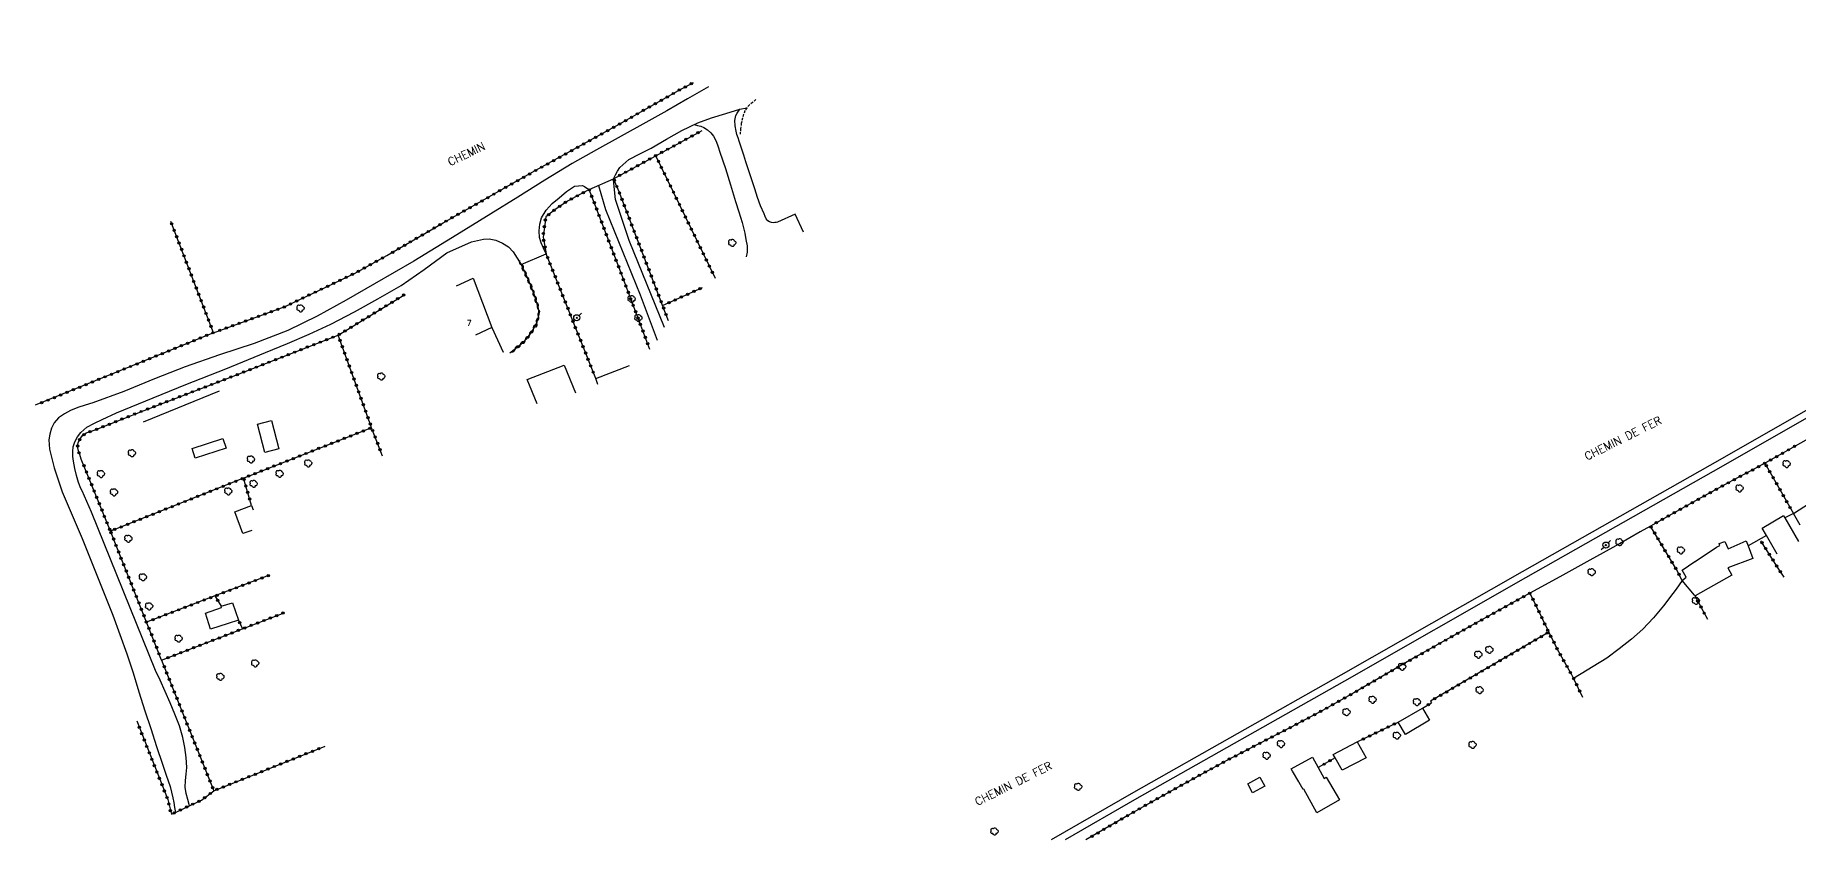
# Model space of a CAD drawing. Header units: millimetres. Extents: x 138000 to 139000, y 124000 to 125000.
# Drawn here: x 138016.9 to 138402.6, y 124000 to 124176 of the extents above; entities that cross this region are included whole.
import ezdxf
from ezdxf.enums import TextEntityAlignment as Align

# ---------------------------------------------------------------- set-up
doc = ezdxf.new("R2010")
doc.units = ezdxf.units.MM
doc.linetypes.add('DASHED', pattern=[0.75, 0.5, -0.25])
doc.layers.get('0').update_dxf_attribs({"linetype": 'CONTINUOUS'})
for name, color, linetype in [('W0017', 7, 'CONTINUOUS'), ('W0071', 7, 'CONTINUOUS'), ('W0104', 1, 'CONTINUOUS'), ('W0112', 1, 'DASHED'), ('W0211', 2, 'CONTINUOUS'), ('W0214', 2, 'CONTINUOUS'), ('W0300', 7, 'CONTINUOUS'), ('W0310', 3, 'CONTINUOUS'), ('W0322', 7, 'CONTINUOUS'), ('W0323', 7, 'CONTINUOUS'), ('W0330', 7, 'CONTINUOUS'), ('W0473', 7, 'CONTINUOUS'), ('W0700', 7, 'CONTINUOUS'), ('W0989', 7, 'CONTINUOUS'), ('W0991', 7, 'CONTINUOUS')]:
    doc.layers.add(name, color=color, linetype=linetype)
doc.styles.get("Standard").update_dxf_attribs({"font": 'romans.shx', "width": 0.85})

# ---------------------------------------------------------------- blocks, each defined once
blk = doc.blocks.new('T300')
for p, q in [((-0.8, 0.51), (-0.86, 0.34)), ((-0.86, 0.34), (-0.86, 0.17)), ((-0.86, 0.17), (-0.74, 0.06)), ((-0.69, 0.63), (-0.8, 0.51)), ((-0.8, -0.06), (-0.74, 0.06)), ((-0.74, 0.06), (-0.69, 0.11)), ((-0.57, 0.69), (-0.69, 0.63)), ((-0.46, 0.69), (-0.57, 0.69)), ((-0.29, 0.63), (-0.46, 0.69)), ((-0.29, 0.63), (-0.17, 0.74)), ((-0.23, 0.57), (-0.29, 0.63)), ((-0.17, 0.74), (-0.06, 0.8)), ((-0.06, 0.8), (0.06, 0.8)), ((0.06, 0.8), (0.23, 0.74)), ((0.23, 0.74), (0.34, 0.63)), ((0.34, 0.63), (0.4, 0.51)), ((0.46, 0.46), (0.34, 0.46)), ((0.4, 0.51), (0.4, 0.46)), ((0.57, 0.4), (0.46, 0.46)), ((0.57, 0.4), (0.69, 0.29)), ((0.69, 0.29), (0.74, 0.17)), ((0.74, 0.06), (0.69, -0.17)), ((0.74, 0.17), (0.74, 0.06)), ((-0.8, -0.17), (-0.8, -0.06)), ((-0.8, -0.23), (-0.8, -0.17)), ((-0.74, -0.34), (-0.8, -0.23)), ((-0.69, -0.4), (-0.74, -0.34)), ((-0.51, -0.46), (-0.69, -0.4)), ((-0.4, -0.46), (-0.51, -0.46)), ((-0.4, -0.46), (-0.34, -0.46)), ((-0.34, -0.46), (-0.34, -0.4)), ((-0.34, -0.51), (-0.34, -0.46)), ((-0.29, -0.63), (-0.34, -0.51)), ((-0.17, -0.74), (-0.29, -0.63)), ((-0.06, -0.8), (-0.17, -0.74)), ((0.06, -0.8), (-0.06, -0.8)), ((0.17, -0.74), (0.06, -0.8)), ((0.23, -0.69), (0.17, -0.74)), ((0.29, -0.46), (0.23, -0.46)), ((0.29, -0.63), (0.23, -0.69)), ((0.46, -0.4), (0.29, -0.46)), ((0.34, -0.51), (0.29, -0.63)), ((0.34, -0.51), (0.34, -0.46)), ((0.57, -0.34), (0.46, -0.4)), ((0.63, -0.29), (0.57, -0.34)), ((0.69, -0.17), (0.63, -0.29))]:
    blk.add_line(p, q)
blk = doc.blocks.new('T473')
for p, q in [((-0.166667, 0.166667), (0.166667, -0.166667)), ((-0.166667, -0.166667), (0.166667, 0.166667)), ((0.500001, 0.500001), (1.000002, 1.000002)), ((-1.000002, -1.000002), (-0.500001, -0.500001))]:
    blk.add_line(p, q)
blk.add_ellipse((0, 0), major_axis=(0.471405, 0.471405), ratio=1, start_param=5.4977871438, end_param=11.780972451)
blk = doc.blocks.new('t310o')
at = {"color": 0, "linetype": 'Continuous'}
for centre, start, end in [((-0.5, 0.38), 216.8699, 323.1304), ((0.5, -0.37), 36.8699, 143.1303)]:
    blk.add_arc(centre, 0.625, start, end, dxfattribs=at)
blk = doc.blocks.new('t323o')
at = {"color": 0, "linetype": 'Continuous'}
for radius in [0.25, 0.15]:
    blk.add_circle((0, 0), radius, dxfattribs=at)
blk = doc.blocks.new('t322o')
at = {"color": 0, "linetype": 'Continuous'}
for radius in [0.25, 0.15]:
    blk.add_circle((0, 0), radius, dxfattribs=at)

msp = doc.modelspace()

# ---------------------------------------------------------------- linework, layer by layer
at = {"layer": 'W0017'}
for points in [[(138161.05, 124156.48), (138161.77, 124156.28), (138162.49, 124156.08), (138163.16, 124155.81), (138163.96, 124155.28), (138164.68, 124154.62), (138165.3, 124153.89), (138165.88, 124152.81), (138166.28, 124151.6), (138166.67, 124150.39), (138167.88, 124146.84), (138168.98, 124143.25), (138170.05, 124139.65), (138170.79, 124137.35), (138171.52, 124135.05), (138172.09, 124132.72), (138172.37, 124131.34), (138172.6, 124129.95), (138172.61, 124128.57), (138172.44, 124127.51)], [(138184.93, 124132.91), (138183.12, 124136.89), (138179.26, 124135.08), (138178.97, 124135.04), (138178.68, 124135.01), (138178.39, 124135), (138177.95, 124135.06), (138177.51, 124135.2), (138177.14, 124135.4), (138176.79, 124135.81), (138176.55, 124136.35), (138176.32, 124136.9), (138175.54, 124138.68), (138174.91, 124140.52), (138174.3, 124142.38), (138173.63, 124144.34), (138172.99, 124146.32), (138172.36, 124148.29), (138171.87, 124149.8), (138171.39, 124151.31), (138170.9, 124152.83), (138170.65, 124153.56), (138170.39, 124154.3), (138170.2, 124155.05), (138170.02, 124156.2), (138169.97, 124157.37), (138170.19, 124158.47), (138170.43, 124158.94), (138170.72, 124159.4), (138171.02, 124159.85)], [(138140.15, 124143.16), (138141.65, 124137.9), (138149.24, 124119.18), (138152.94, 124109.33)], [(138154.57, 124112.07), (138146.83, 124131.07), (138143.86, 124140.06), (138143.37, 124144.4), (138143.42, 124144.62)]]:
    msp.add_lwpolyline(points, dxfattribs=at)
at = {"layer": 'W0071'}
for points in [[(138164.18, 124164.73), (138159.61, 124162.11), (138155.04, 124159.49), (138150.46, 124156.89), (138145.08, 124153.9), (138139.68, 124150.94), (138134.33, 124147.91), (138128.38, 124144.31), (138122.49, 124140.61), (138116.59, 124136.93), (138108.16, 124131.74), (138099.71, 124126.59), (138091.16, 124121.61), (138084.9, 124118.05), (138078.59, 124114.57), (138072.14, 124111.41), (138064.77, 124108.54), (138057.23, 124106.05), (138049.73, 124103.48), (138042.99, 124100.83), (138036.29, 124098.1), (138029.51, 124095.56), (138027.86, 124095.06), (138026.21, 124094.57), (138024.64, 124093.91), (138023.31, 124093.16), (138022.04, 124092.28), (138021.05, 124091.21), (138020.48, 124090.06), (138020.12, 124088.76), (138019.92, 124087.46), (138020.01, 124085.44), (138020.52, 124083.4), (138021.09, 124081.37), (138022.81, 124076.13), (138025.02, 124071.04), (138027.21, 124065.94), (138030.57, 124057.54), (138033.89, 124049.14), (138036.98, 124040.64), (138038.31, 124036.51), (138039.58, 124032.36), (138040.88, 124028.21), (138042.17, 124024.31), (138043.48, 124020.43), (138044.76, 124016.53), (138045.58, 124014.1), (138046.4, 124011.66), (138047.05, 124009.19), (138047.25, 124008.12), (138047.41, 124007.05), (138047.58, 124005.98)], [(138143.42, 124144.62), (138143.86, 124145.46), (138144.3, 124146.3), (138144.81, 124147.09), (138146.76, 124148.81), (138149.19, 124150.08), (138151.64, 124151.32), (138154.98, 124153.29), (138158.36, 124155.19), (138161.85, 124156.86), (138164.86, 124157.96), (138167.94, 124158.91), (138171.02, 124159.85)], [(138171.02, 124159.85), (138172.54, 124160.15)], [(138128.67, 124128.2), (138128.12, 124129.39), (138127.57, 124130.57), (138127.22, 124131.78), (138127.14, 124133.21), (138127.3, 124134.68), (138127.68, 124136.05), (138128.64, 124137.7), (138130.01, 124139.17), (138131.53, 124140.46), (138133.13, 124141.8), (138134.87, 124142.96), (138136.59, 124143.16), (138137.09, 124142.91), (138137.59, 124142.58), (138138.09, 124142.25)], [(138026.89, 124076.84), (138026.42, 124078.14), (138025.96, 124079.68), (138025.55, 124081.24), (138025.27, 124082.81), (138025.16, 124083.87), (138025.11, 124084.93), (138025.22, 124085.95), (138025.59, 124087.07), (138026.17, 124088.14), (138026.86, 124089.09), (138028.22, 124090.23), (138029.87, 124091.1), (138031.55, 124091.91), (138034.67, 124093.41), (138037.88, 124094.73), (138041.1, 124096.04), (138049.83, 124099.58), (138058.6, 124103.01), (138067.32, 124106.56), (138072.11, 124108.56), (138076.87, 124110.6), (138081.57, 124112.77), (138086.77, 124115.46), (138091.87, 124118.33), (138096.93, 124121.28), (138101.96, 124124.79), (138106.94, 124128.39), (138112.37, 124130.8), (138113.64, 124131.12), (138114.93, 124131.4), (138116.2, 124131.45), (138117.69, 124131.14), (138119.14, 124130.54), (138120.43, 124129.72), (138121.48, 124128.59), (138122.34, 124127.24), (138123.2, 124125.88)], [(138043.26, 124037.03), (138029.24, 124071.65), (138027.19, 124076.35), (138026.89, 124076.84)], [(138050.66, 124007.44), (138050.3, 124008.79), (138049.94, 124010.15), (138049.72, 124011.51), (138049.76, 124012.93), (138049.94, 124014.36), (138050.05, 124015.79), (138049.95, 124018), (138049.66, 124020.2), (138049.22, 124022.37), (138048.44, 124024.94), (138047.44, 124027.45), (138046.41, 124029.95), (138044.26, 124034.91), (138043.26, 124037.03)]]:
    msp.add_lwpolyline(points, dxfattribs=at)
at = {"layer": 'W0104'}
for points in [[(138109.04, 124121.19), (138112.7, 124122.85), (138116.82, 124112.03), (138113.2, 124110.39)], [(138116.82, 124112.04), (138119.3, 124106.65), (138119.22, 124106.65)], [(138126.69, 124095.38), (138124.53, 124100.69), (138132.6, 124103.83), (138135.06, 124097.8)], [(138139.51, 124100.89), (138146.9, 124103.72)], [(138139.97, 124099.63), (138139.51, 124100.89)], [(138402.96, 124068.85), (138401.48, 124071.38), (138421.49, 124084.28), (138423.65, 124080.93), (138423.75, 124080.78), (138423.69, 124080.74), (138422.25, 124079.86), (138426.27, 124073.31), (138426.27, 124073.31), (138427.67, 124074.62), (138431.66, 124068.34)], [(138060.58, 124071.77), (138064.25, 124073.1), (138064.6, 124072.14)], [(138064.26, 124067.67), (138062.33, 124066.97), (138060.58, 124071.77)], [(138397.94, 124062.47), (138395.58, 124066.57), (138394.64, 124068.17), (138399.32, 124070.94), (138399.61, 124070.44), (138402.59, 124065.24)]]:
    msp.add_lwpolyline(points, dxfattribs=at)
for points in [[(138065.56, 124090.95), (138068.63, 124091.73), (138070.19, 124085.53), (138067.11, 124084.75)], [(138058.66, 124085.66), (138051.9, 124083.5), (138051.22, 124085.61), (138057.98, 124087.78)], [(138391.13, 124065.41), (138391.54, 124064.3), (138392.56, 124061.53), (138387.09, 124059.51), (138388.01, 124057.88), (138379.95, 124053.38), (138379.86, 124053.49), (138377.1, 124056.74), (138377.98, 124057.48), (138377.13, 124059.01), (138379.94, 124060.9), (138379.95, 124060.89), (138384.64, 124064.04), (138385.4, 124064.39), (138385.24, 124064.82), (138386.46, 124065.26), (138387.21, 124063.62)], [(138054.16, 124049.57), (138057.65, 124050.82), (138057.57, 124051.08), (138060.04, 124051.85), (138061.41, 124048.01), (138059.13, 124047.29), (138055.26, 124046.08)], [(138321.89, 124026.14), (138316.61, 124023.05), (138315.04, 124025.73), (138320.32, 124028.81)], [(138306.07, 124021.42), (138308, 124017.94), (138302.74, 124015.19), (138301.22, 124017.91), (138300.8, 124018.66)], [(138296.27, 124018.09), (138297.54, 124015.78), (138298.83, 124013.41), (138299.3, 124013.67), (138302.18, 124008.74), (138297.25, 124005.86), (138294.4, 124011.08), (138294.23, 124010.99), (138293.34, 124012.54), (138293.29, 124012.64), (138291.91, 124015.02), (138291.6, 124015.54)], [(138284.76, 124013.69), (138285.83, 124011.73), (138283.18, 124010.29), (138282.11, 124012.25)]]:
    msp.add_lwpolyline(points, close=True, dxfattribs=at)
at = {"layer": 'W0112'}
msp.add_lwpolyline([(138174.53, 124161.91), (138173.79, 124161.31), (138173.11, 124160.76), (138172.54, 124160.15), (138172.14, 124159.44), (138171.85, 124158.66), (138171.6, 124157.87), (138171.35, 124156.72), (138171.21, 124155.54), (138171.07, 124154.37)], dxfattribs=at)
at = {"layer": 'W0211'}
msp.add_lwpolyline([(138370.19, 124068.63), (138367.95, 124067.34), (138365.7, 124066.05), (138363.46, 124064.77), (138356.94, 124061.13), (138350.39, 124057.55), (138343.85, 124053.97)], dxfattribs=at)
at = {"layer": 'W0214'}
for points in [[(138401.48, 124071.38), (138399.61, 124070.44)], [(138395.58, 124066.57), (138391.54, 124064.3)], [(138377.1, 124056.74), (138376.45, 124055.79), (138375.79, 124054.84), (138375.12, 124053.9), (138373.06, 124051.18), (138370.89, 124048.54), (138368.56, 124046.07), (138366.02, 124043.85), (138363.33, 124041.78), (138360.64, 124039.72)], [(138360.64, 124039.72), (138353.37, 124035.3)]]:
    msp.add_lwpolyline(points, dxfattribs=at)
at = {"layer": 'W0300'}
msp.add_lwpolyline([(138057.15, 124098.13), (138040.55, 124091.38)], dxfattribs=at)
at = {"layer": 'W0310'}
msp.add_lwpolyline([(138123.2, 124125.88), (138124.2, 124123.67), (138125.2, 124121.46), (138126.04, 124119.2), (138126.51, 124117.76), (138126.93, 124116.31), (138127.06, 124114.89), (138126.57, 124113.01), (138125.54, 124111.18), (138124.29, 124109.54), (138123.18, 124108.42), (138121.94, 124107.42), (138120.7, 124106.42)], dxfattribs=at)
at = {"layer": 'W0322'}
for points in [[(138461.88, 124121.78), (138460.16, 124120.74), (138452.11, 124115.88), (138451.41, 124115.46), (138440.93, 124109.13), (138434.06, 124105.02), (138430.43, 124102.85), (138418.81, 124095.96), (138407.15, 124089.12), (138395.39, 124082.48), (138395.24, 124082.4), (138392.17, 124080.73), (138388.95, 124079), (138385.74, 124077.26), (138380.54, 124074.4), (138375.36, 124071.52), (138370.19, 124068.63)], [(138343.85, 124053.97), (138335.53, 124049.32), (138327.21, 124044.66), (138318.9, 124039.99), (138312.1, 124036.07), (138305.31, 124032.13), (138298.47, 124028.28), (138291.47, 124024.57), (138284.42, 124020.94), (138277.4, 124017.26), (138272.06, 124014.37), (138266.73, 124011.43), (138261.42, 124008.47), (138255.86, 124005.29), (138250.33, 124002.08), (138246.74, 124000)]]:
    msp.add_lwpolyline(points, dxfattribs=at)
at = {"layer": 'W0323'}
for points in [[(138093.81, 124127.79), (138106.12, 124134.96), (138126.3, 124146.38), (138144.67, 124156.56), (138158.12, 124164.19), (138160.86, 124165.64)], [(138143.42, 124144.62), (138152.64, 124149.64), (138162.8, 124155.18)], [(138165.69, 124122.78), (138152.64, 124149.64)], [(138151.36, 124107.27), (138144.97, 124124.14), (138138.09, 124142.25), (138133.31, 124139.71), (138130.54, 124137.83), (138128.57, 124136.24), (138127.98, 124131.86), (138128.67, 124128.2)], [(138155.42, 124113.5), (138154.15, 124116.85), (138153.82, 124117.69), (138144.63, 124141.72), (138143.42, 124144.62)], [(138055.89, 124110.92), (138046.57, 124135.28)], [(138055.89, 124110.92), (138071.58, 124116.65), (138086.77, 124123.91), (138093.81, 124127.79)], [(138139.51, 124100.89), (138128.67, 124128.2)], [(138027, 124083.24), (138026.64, 124084.27), (138026.28, 124085.3), (138026.2, 124086.31), (138026.39, 124087.03), (138026.73, 124087.74), (138027.15, 124088.34), (138028.08, 124088.99), (138029.24, 124089.4), (138030.4, 124089.8), (138040.72, 124093.94), (138059.85, 124101.26), (138083.15, 124110.38), (138097.77, 124119.32)], [(138154.15, 124116.85), (138162.9, 124120.83)], [(138055.89, 124110.92), (138016.93, 124095.04)], [(138092.85, 124083.92), (138090.5, 124090.15), (138090.42, 124090.38), (138083.15, 124110.38)], [(138090.5, 124090.15), (138063.1, 124079.35), (138062.48, 124079.11), (138033.36, 124067.51), (138027, 124083.24)], [(138395.24, 124082.4), (138401.48, 124071.38)], [(138064.25, 124073.1), (138062.48, 124079.11)], [(138377.1, 124056.74), (138375.9, 124059.09), (138370.19, 124068.63)], [(138044.57, 124039.28), (138041.26, 124047.62), (138033.36, 124067.51)], [(138399.47, 124057.43), (138397.95, 124059.66), (138394.32, 124065.41)], [(138068.15, 124057.88), (138056.22, 124053.33), (138041.26, 124047.62)], [(138056.22, 124053.33), (138057.57, 124051.08)], [(138343.85, 124053.97), (138347.95, 124045.39), (138348.06, 124045.16), (138350.06, 124041.2), (138351.4, 124038.84), (138352.91, 124036.18), (138353.37, 124035.3), (138355.35, 124031.22)], [(138379.86, 124053.49), (138382.66, 124048.24)], [(138044.57, 124039.28), (138062.22, 124046.12), (138071.34, 124049.66), (138071.41, 124049.69)], [(138061.41, 124048.01), (138062.22, 124046.12)], [(138347.95, 124045.39), (138322.1, 124030.31), (138322.34, 124029.93), (138322.34, 124029.93)], [(138044.57, 124039.28), (138055.98, 124010.72), (138080.34, 124020.48)], [(138320.32, 124028.81), (138322.34, 124029.93)], [(138039.11, 124025.98), (138045.9, 124008.78), (138046.69, 124005.56), (138047.58, 124005.98), (138050.66, 124007.44), (138053.29, 124008.68), (138055.98, 124010.72)], [(138306.07, 124021.42), (138315.04, 124025.73)], [(138301.22, 124017.91), (138297.54, 124015.78)]]:
    msp.add_lwpolyline(points, dxfattribs=at)
at = {"layer": 'W0330'}
for points in [[(138138.09, 124142.25), (138143.42, 124144.62)], [(138123.2, 124125.88), (138128.67, 124128.2)]]:
    msp.add_lwpolyline(points, dxfattribs=at)
at = {"layer": 'W0700'}
for points in [[(138548.82, 124176), (138509.93, 124153.92), (138472.93, 124132.95), (138429.76, 124108.52), (138383.15, 124081.91), (138342.11, 124058.63), (138302.5, 124036.04), (138257.12, 124010.34), (138239.11, 124000)], [(138551.92, 124176), (138550.24, 124175.05), (138510.68, 124152.59), (138473.69, 124131.62), (138430.51, 124107.19), (138383.91, 124080.58), (138342.86, 124057.3), (138303.26, 124034.71), (138257.88, 124009.01), (138242.19, 124000)]]:
    msp.add_lwpolyline(points, dxfattribs=at)

# ---------------------------------------------------------------- block references
at = {"layer": 'W0300'}
for p in [(138169.4, 124130.56), (138147.41, 124118.27), (138074.98, 124116.24), (138148.89, 124114.12), (138092.64, 124101.32), (138038.11, 124084.54), (138064.14, 124083.18), (138076.67, 124082.33), (138031.33, 124080.01), (138070.41, 124080.05), (138400.02, 124082.19), (138034.19, 124076), (138059.19, 124076.2), (138064.73, 124077.85), (138389.73, 124076.86), (138037.33, 124065.84), (138363.47, 124065.08), (138376.9, 124063.3), (138040.52, 124057.41), (138357.39, 124058.52), (138380.19, 124052.25), (138041.87, 124051.06), (138048.32, 124043.99), (138332.6, 124040.48), (138335.01, 124041.53), (138065.07, 124038.58), (138315.92, 124037.82), (138057.46, 124035.62), (138332.88, 124032.71), (138309.46, 124030.61), (138319.17, 124030.1), (138303.75, 124027.89), (138289.43, 124020.93), (138314.77, 124022.77), (138331.32, 124020.73), (138286.29, 124018.37), (138245.06, 124011.56), (138226.76, 124001.79)]:
    msp.add_blockref('T300', p, dxfattribs=at)
at = {"layer": 'W0310'}
for p, rotation in [((138123.24, 124125.8), 294.2837255437645), ((138123.85, 124124.44), 294.2837255437645), ((138124.47, 124123.07), 294.3052432725613), ((138125.09, 124121.7), 294.3052432725613), ((138125.63, 124120.3), 290.3256084286267), ((138126.14, 124118.89), 288.4229446784853), ((138126.6, 124117.47), 286.0599873072973), ((138126.59, 124113.08), 255.3371311816621), ((138126.97, 124114.53), 255.3371311816621), ((138126.96, 124116.01), 275.2418199471616), ((138124.1, 124109.35), 225.155132597772), ((138125.04, 124110.52), 232.7977960978368), ((138125.87, 124111.77), 240.5334326042438), ((138121.86, 124107.36), 218.8727819009991), ((138123.03, 124108.3), 218.8727819012481)]:
    msp.add_blockref('t310o', p, dxfattribs=dict(at, rotation=rotation))
at = {"layer": 'W0322'}
for p, rotation in [((138396.47, 124083.09), 209.4429868709715), ((138397.78, 124083.83), 209.4429868709715), ((138399.08, 124084.56), 209.4429868709715), ((138400.39, 124085.3), 209.4429868709715), ((138401.7, 124086.04), 209.4429868709715), ((138389.88, 124079.5), 208.2264504760416), ((138391.21, 124080.21), 208.2264504760416), ((138392.53, 124080.92), 208.4989409211107), ((138393.84, 124081.64), 208.4989409211107), ((138395.16, 124082.36), 208.4989409211107), ((138381.98, 124075.2), 208.8649893473606), ((138383.3, 124075.92), 208.8649893473606), ((138384.61, 124076.64), 208.8649893473606), ((138385.92, 124077.37), 208.401589271149), ((138387.24, 124078.08), 208.401589271149), ((138388.56, 124078.79), 208.401589271149), ((138375.43, 124071.55), 209.1287569480237), ((138376.74, 124072.28), 209.1287569480237), ((138378.05, 124073.01), 209.1287569480237), ((138379.36, 124073.74), 209.1287569480237), ((138380.67, 124074.47), 208.8649893473606), ((138371.5, 124069.36), 209.1371979644386), ((138372.81, 124070.09), 209.1371979644386), ((138374.12, 124070.82), 209.1371979644386), ((138341.13, 124052.45), 209.2081334671626), ((138342.44, 124053.18), 209.2081334671626), ((138343.75, 124053.92), 209.2081334671626), ((138334.59, 124048.79), 209.2110666091584), ((138335.9, 124049.52), 209.2081334671626), ((138337.21, 124050.26), 209.2081334671626), ((138338.51, 124050.99), 209.2081334671626), ((138339.82, 124051.72), 209.2081334671626), ((138326.73, 124044.4), 209.4019531353462), ((138328.04, 124045.13), 209.2110666091584), ((138329.35, 124045.86), 209.2110666091584), ((138330.66, 124046.6), 209.2110666091584), ((138331.97, 124047.33), 209.2110666091584), ((138333.28, 124048.06), 209.2110666091584), ((138320.2, 124040.72), 209.4019531353462), ((138321.51, 124041.45), 209.4019531353462), ((138322.81, 124042.19), 209.4019531353462), ((138324.12, 124042.93), 209.4019531353462), ((138325.43, 124043.66), 209.4019531353462), ((138313.69, 124036.99), 209.9322785391942), ((138314.99, 124037.73), 209.9322785391942), ((138316.29, 124038.48), 209.9322785391942), ((138317.59, 124039.23), 209.9322785391942), ((138318.89, 124039.98), 209.9322785391942), ((138307.2, 124033.23), 210.0961792201512), ((138308.5, 124033.98), 210.0961792201512), ((138309.8, 124034.73), 210.0961792201512), ((138311.09, 124035.49), 210.0961792201512), ((138312.39, 124036.24), 209.9322785391942), ((138299.37, 124028.79), 209.367297470854), ((138300.68, 124029.53), 209.367297470854), ((138301.99, 124030.26), 209.367297470854), ((138303.29, 124031), 209.367297470854), ((138304.6, 124031.73), 209.367297470854), ((138305.9, 124032.48), 210.0961792201512), ((138292.76, 124025.25), 207.9559233124239), ((138294.08, 124025.96), 207.9559233124239), ((138295.41, 124026.66), 207.9559233124239), ((138296.73, 124027.36), 207.9559233124239), ((138298.06, 124028.07), 207.9559233124239), ((138284.76, 124021.12), 207.2181320540994), ((138286.1, 124021.81), 207.2181320540994), ((138287.43, 124022.49), 207.2181320540994), ((138288.77, 124023.18), 207.2181320540994), ((138290.1, 124023.86), 207.2181320540994), ((138291.43, 124024.55), 207.2181320540994), ((138278.12, 124017.64), 207.6743430818832), ((138279.45, 124018.34), 207.6743430818832), ((138280.78, 124019.03), 207.6743430818832), ((138282.11, 124019.73), 207.6743430818832), ((138283.43, 124020.43), 207.6743430818832), ((138271.52, 124014.07), 208.8066670238626), ((138272.84, 124014.79), 208.4525914591843), ((138274.16, 124015.51), 208.4525914591843), ((138275.48, 124016.22), 208.4525914591843), ((138276.8, 124016.93), 208.4525914591843), ((138263.65, 124009.72), 209.1863603703561), ((138264.96, 124010.45), 209.1863603703561), ((138266.27, 124011.18), 209.1863603703561), ((138267.58, 124011.9), 208.8066670238626), ((138268.89, 124012.63), 208.8066670238626), ((138270.21, 124013.35), 208.8066670238626), ((138257.12, 124006.01), 209.7670997270548), ((138258.43, 124006.76), 209.7670997270548), ((138259.73, 124007.5), 209.7670997270548), ((138261.03, 124008.25), 209.7670997270548), ((138262.34, 124008.98), 209.1863603703561), ((138250.64, 124002.25), 210.163618197996), ((138251.93, 124003.01), 210.163618197996), ((138253.23, 124003.76), 210.163618197996), ((138254.53, 124004.52), 210.163618197996), ((138255.82, 124005.27), 210.163618197996), ((138248.04, 124000.75), 210.0636877686873), ((138249.34, 124001.5), 210.0636877686873)]:
    msp.add_blockref('t322o', p, dxfattribs=dict(at, rotation=rotation))
at = {"layer": 'W0323'}
for p, rotation in [((138157.77, 124164), 29.57243575384725), ((138159.09, 124164.71), 27.85176787645184), ((138160.42, 124165.41), 27.85176787645184), ((138151.25, 124160.29), 29.57243575384725), ((138152.55, 124161.03), 29.57243575384725), ((138153.86, 124161.77), 29.57243575384725), ((138155.16, 124162.51), 29.57243575384725), ((138156.47, 124163.26), 29.57243575384725), ((138144.73, 124156.59), 29.57243575384725), ((138146.03, 124157.33), 29.57243575384725), ((138147.33, 124158.07), 29.57243575384725), ((138148.64, 124158.81), 29.57243575384725), ((138149.94, 124159.55), 29.57243575384725), ((138136.85, 124152.23), 29.00665208715962), ((138138.17, 124152.96), 29.00665208715962), ((138139.48, 124153.68), 29.00665208715962), ((138140.79, 124154.41), 29.00665208715962), ((138142.1, 124155.14), 29.00665208715962), ((138143.41, 124155.86), 29.00665208715962), ((138157.91, 124152.51), 28.58435770780055), ((138159.22, 124153.23), 28.58435770780055), ((138160.54, 124153.95), 28.58435770780055), ((138161.86, 124154.67), 28.58435770780055), ((138130.3, 124148.59), 29.00665208715962), ((138131.61, 124149.32), 29.00665208715962), ((138132.92, 124150.05), 29.00665208715962), ((138134.23, 124150.77), 29.00665208715962), ((138135.54, 124151.5), 29.00665208715962), ((138151.32, 124148.92), 28.58042176404325), ((138152.64, 124149.64), 28.58042176404325), ((138153.24, 124148.42), 115.9163110733202), ((138153.96, 124150.36), 28.58435770780055), ((138155.27, 124151.08), 28.58435770780055), ((138156.59, 124151.8), 28.58435770780055), ((138123.75, 124144.93), 29.49328321268998), ((138125.05, 124145.67), 29.49328321268998), ((138126.36, 124146.41), 29.00665208715962), ((138127.67, 124147.14), 29.00665208715962), ((138128.98, 124147.86), 29.00665208715962), ((138144.74, 124145.34), 28.58042176404325), ((138146.05, 124146.05), 28.58042176404325), ((138147.37, 124146.77), 28.58042176404325), ((138148.69, 124147.49), 28.58042176404325), ((138150, 124148.21), 28.58042176404325), ((138153.89, 124147.07), 115.9163110733202), ((138154.55, 124145.72), 115.9163110733202), ((138117.22, 124141.24), 29.49328321268998), ((138118.53, 124141.98), 29.49328321268998), ((138119.83, 124142.72), 29.49328321268998), ((138121.14, 124143.46), 29.49328321268998), ((138122.44, 124144.19), 29.49328321268998), ((138135.5, 124140.87), 207.9347314894471), ((138136.82, 124141.58), 207.9347314894471), ((138138.11, 124142.18), 110.8064038233385), ((138138.64, 124140.78), 110.8064038233385), ((138143.55, 124144.29), 112.732003333446), ((138144.13, 124142.91), 112.732003333446), ((138144.71, 124141.52), 110.934047298648), ((138155.21, 124144.37), 115.9163110733202), ((138155.86, 124143.02), 115.9163110733202), ((138156.52, 124141.67), 115.9163110733202), ((138109.39, 124136.81), 29.49328321268998), ((138110.69, 124137.55), 29.49328321268998), ((138112, 124138.29), 29.49328321268998), ((138113.3, 124139.02), 29.49328321268998), ((138114.61, 124139.76), 29.49328321268998), ((138115.91, 124140.5), 29.49328321268998), ((138129.24, 124136.78), 218.9282202239783), ((138130.41, 124137.72), 218.9282202239783), ((138131.64, 124138.58), 214.2258810114939), ((138132.88, 124139.42), 214.2258810114939), ((138134.17, 124140.17), 207.9347314894471), ((138139.18, 124139.38), 110.8064038233385), ((138139.71, 124137.97), 110.8064038233385), ((138145.24, 124140.12), 110.934047298648), ((138145.78, 124138.72), 110.934047298648), ((138146.32, 124137.32), 110.934047298648), ((138157.17, 124140.32), 115.9163110733202), ((138157.83, 124138.97), 115.9163110733202), ((138158.48, 124137.62), 115.9163110733202), ((138046.78, 124134.74), 110.9311209613347), ((138047.31, 124133.34), 110.9311209613347), ((138102.88, 124133.07), 30.23675127540679), ((138104.18, 124133.83), 30.23675127540679), ((138105.47, 124134.59), 30.23675127540679), ((138106.78, 124135.33), 29.49328321268998), ((138108.08, 124136.07), 29.49328321268998), ((138128.28, 124134.12), 262.3272549400432), ((138128.48, 124135.6), 262.3272549400432), ((138140.24, 124136.57), 110.8064038233385), ((138140.78, 124135.17), 110.8064038233385), ((138141.31, 124133.77), 110.8064038233385), ((138146.85, 124135.92), 110.934047298648), ((138147.39, 124134.52), 110.934047298648), ((138147.92, 124133.12), 110.934047298648), ((138159.14, 124136.27), 115.9163110733202), ((138159.79, 124134.92), 115.9163110733202), ((138160.45, 124133.58), 115.9163110733202), ((138047.85, 124131.94), 110.9311209613347), ((138048.38, 124130.54), 110.9311209613347), ((138048.92, 124129.14), 110.9311209613347), ((138096.4, 124129.3), 30.23675127540679), ((138097.7, 124130.05), 30.23675127540679), ((138098.99, 124130.81), 30.23675127540679), ((138100.29, 124131.56), 30.23675127540679), ((138101.59, 124132.32), 30.23675127540679), ((138128.08, 124132.63), 262.3272549400432), ((138128.11, 124131.15), 280.6253231686163), ((138128.39, 124129.68), 280.6253231686163), ((138141.84, 124132.36), 110.8064038233385), ((138142.37, 124130.96), 110.8064038233385), ((138142.91, 124129.56), 110.8064038233385), ((138148.46, 124131.72), 110.934047298648), ((138148.99, 124130.32), 110.934047298648), ((138161.11, 124132.23), 115.9163110733202), ((138161.76, 124130.88), 115.9163110733202), ((138162.42, 124129.53), 115.9163110733202), ((138049.46, 124127.74), 110.9311209613347), ((138049.99, 124126.33), 110.9311209613347), ((138090.24, 124125.82), 28.79361987291273), ((138091.55, 124126.54), 28.79361987291273), ((138092.87, 124127.27), 28.79361987291273), ((138095.11, 124128.54), 30.23675127540679), ((138128.99, 124127.38), 111.6507648816518), ((138129.54, 124125.99), 111.6507648816518), ((138143.44, 124128.16), 110.8064038233385), ((138143.97, 124126.76), 110.8064038233385), ((138144.51, 124125.35), 110.8064038233385), ((138149.53, 124128.92), 110.934047298648), ((138150.07, 124127.51), 110.934047298648), ((138150.6, 124126.11), 110.934047298648), ((138163.07, 124128.18), 115.9163110733202), ((138163.73, 124126.83), 115.9163110733202), ((138164.38, 124125.48), 115.9163110733202), ((138050.53, 124124.93), 110.9311209613347), ((138051.06, 124123.53), 110.9311209613347), ((138051.6, 124122.13), 110.9311209613347), ((138082.22, 124121.74), 25.5679753932957), ((138083.57, 124122.39), 25.5679753932957), ((138084.93, 124123.03), 25.5679753932957), ((138086.28, 124123.68), 25.5679753932957), ((138087.61, 124124.38), 28.79361987291273), ((138088.92, 124125.1), 28.79361987291273), ((138130.1, 124124.59), 111.6507648816518), ((138130.65, 124123.2), 111.6507648816518), ((138131.2, 124121.81), 111.6507648816518), ((138145.04, 124123.95), 110.7639399923796), ((138145.57, 124122.55), 110.7639399923796), ((138151.14, 124124.71), 110.934047298648), ((138151.67, 124123.31), 110.934047298648), ((138152.21, 124121.91), 110.934047298648), ((138165.04, 124124.13), 115.9163110733202), ((138052.14, 124120.73), 110.9311209613347), ((138052.67, 124119.33), 110.9311209613347), ((138053.21, 124117.93), 110.9311209613347), ((138074.1, 124117.86), 25.5679753932957), ((138075.45, 124118.5), 25.5679753932957), ((138076.81, 124119.15), 25.5679753932957), ((138078.16, 124119.8), 25.5679753932957), ((138079.51, 124120.45), 25.5679753932957), ((138080.87, 124121.09), 25.5679753932957), ((138094.94, 124117.59), 31.4501773175919), ((138096.22, 124118.38), 31.4501773175919), ((138097.5, 124119.16), 31.4501773175919), ((138131.76, 124120.41), 111.6507648816518), ((138132.31, 124119.02), 111.6507648816518), ((138132.86, 124117.62), 111.6507648816518), ((138146.1, 124121.15), 110.7639399923796), ((138146.63, 124119.74), 110.7639399923796), ((138147.17, 124118.34), 110.7639399923796), ((138152.75, 124120.51), 110.934047298648), ((138153.28, 124119.11), 110.934047298648), ((138153.82, 124117.71), 110.934047298648), ((138156.88, 124118.09), 24.41948704121807), ((138158.24, 124118.71), 24.41948704121807), ((138159.61, 124119.33), 24.41948704121807), ((138160.98, 124119.95), 24.41948704121807), ((138162.34, 124120.57), 24.41948704121807), ((138053.74, 124116.53), 110.9311209613347), ((138054.28, 124115.13), 110.9311209613347), ((138054.82, 124113.73), 110.9311209613347), ((138064.34, 124114.01), 20.04786172475314), ((138065.75, 124114.52), 20.04786172475314), ((138067.16, 124115.04), 20.04786172475314), ((138068.57, 124115.55), 20.04786172475314), ((138069.98, 124116.07), 20.04786172475314), ((138071.39, 124116.58), 20.04786172475314), ((138072.75, 124117.21), 25.5679753932957), ((138088.54, 124113.68), 31.4501773175919), ((138089.82, 124114.46), 31.4501773175919), ((138091.1, 124115.24), 31.4501773175919), ((138092.38, 124116.03), 31.4501773175919), ((138093.66, 124116.81), 31.4501773175919), ((138133.42, 124116.23), 111.6507648816518), ((138133.97, 124114.84), 111.6507648816518), ((138147.7, 124116.94), 110.7639399923796), ((138148.23, 124115.54), 110.7639399923796), ((138148.76, 124114.13), 110.7639399923796), ((138154.35, 124116.31), 110.8793609533251), ((138154.89, 124114.91), 110.8793609533251), ((138155.51, 124117.47), 24.41948704121807), ((138054.43, 124110.33), 202.1804995136521), ((138055.35, 124112.32), 110.9311209613347), ((138055.82, 124110.9), 202.1804995136521), ((138057.3, 124111.44), 20.04786172475314), ((138058.71, 124111.95), 20.04786172475314), ((138060.11, 124112.47), 20.04786172475314), ((138061.52, 124112.98), 20.04786172475314), ((138062.93, 124113.49), 20.04786172475314), ((138082.05, 124109.95), 21.37887124065077), ((138083.42, 124110.55), 31.4501773175919), ((138084.7, 124111.33), 31.4501773175919), ((138085.98, 124112.11), 31.4501773175919), ((138087.26, 124112.9), 31.4501773175919), ((138134.53, 124113.44), 111.6507648816518), ((138135.08, 124112.05), 111.6507648816518), ((138135.63, 124110.65), 111.6507648816518), ((138149.29, 124112.73), 110.7639399923796), ((138149.82, 124111.33), 110.7639399923796), ((138150.36, 124109.93), 110.7639399923796), ((138044.71, 124106.37), 202.1804995136521), ((138046.1, 124106.93), 202.1804995136521), ((138047.49, 124107.5), 202.1804995136521), ((138048.88, 124108.06), 202.1804995136521), ((138050.26, 124108.63), 202.1804995136521), ((138051.65, 124109.2), 202.1804995136521), ((138053.04, 124109.76), 202.1804995136521), ((138072.27, 124106.13), 21.37887124065077), ((138073.67, 124106.67), 21.37887124065077), ((138075.07, 124107.22), 21.37887124065077), ((138076.46, 124107.77), 21.37887124065077), ((138077.86, 124108.31), 21.37887124065077), ((138079.26, 124108.86), 21.37887124065077), ((138080.65, 124109.41), 21.37887124065077), ((138083.56, 124109.27), 109.9612603741249), ((138084.07, 124107.86), 109.9612603741249), ((138084.58, 124106.45), 109.9612603741249), ((138136.19, 124109.26), 111.6507648816518), ((138136.74, 124107.86), 111.6507648816518), ((138137.29, 124106.47), 111.6507648816518), ((138150.89, 124108.52), 110.7639399923796), ((138034.99, 124102.4), 202.1804995136521), ((138036.37, 124102.97), 202.1804995136521), ((138037.76, 124103.53), 202.1804995136521), ((138039.15, 124104.1), 202.1804995136521), ((138040.54, 124104.67), 202.1804995136521), ((138041.93, 124105.23), 202.1804995136521), ((138043.32, 124105.8), 202.1804995136521), ((138062.49, 124102.3), 21.37887124065077), ((138063.89, 124102.84), 21.37887124065077), ((138065.29, 124103.39), 21.37887124065077), ((138066.69, 124103.94), 21.37887124065077), ((138068.08, 124104.48), 21.37887124065077), ((138069.48, 124105.03), 21.37887124065077), ((138070.88, 124105.58), 21.37887124065077), ((138085.1, 124105.04), 109.9612603741249), ((138085.61, 124103.63), 109.9612603741249), ((138086.12, 124102.22), 109.9612603741249), ((138137.85, 124105.08), 111.6507648816518), ((138138.4, 124103.68), 111.6507648816518), ((138138.95, 124102.29), 111.6507648816518), ((138025.26, 124098.44), 202.1804995136521), ((138026.65, 124099), 202.1804995136521), ((138028.04, 124099.57), 202.1804995136521), ((138029.43, 124100.14), 202.1804995136521), ((138030.82, 124100.7), 202.1804995136521), ((138032.21, 124101.27), 202.1804995136521), ((138033.6, 124101.84), 202.1804995136521), ((138052.7, 124098.52), 20.93726254872547), ((138054.1, 124099.06), 20.93726254872547), ((138055.5, 124099.6), 20.93726254872547), ((138056.9, 124100.13), 20.93726254872547), ((138058.3, 124100.67), 20.93726254872547), ((138059.7, 124101.21), 20.93726254872547), ((138061.1, 124101.75), 21.37887124065077), ((138086.63, 124100.81), 109.9612603741249), ((138087.14, 124099.4), 109.9612603741249), ((138018.32, 124095.61), 202.1804995136521), ((138019.71, 124096.17), 202.1804995136521), ((138021.1, 124096.74), 202.1804995136521), ((138022.48, 124097.31), 202.1804995136521), ((138023.87, 124097.87), 202.1804995136521), ((138042.89, 124094.77), 20.93726254872547), ((138044.29, 124095.31), 20.93726254872547), ((138045.69, 124095.84), 20.93726254872547), ((138047.09, 124096.38), 20.93726254872547), ((138048.49, 124096.92), 20.93726254872547), ((138049.89, 124097.45), 20.93726254872547), ((138051.29, 124097.99), 20.93726254872547), ((138087.66, 124097.99), 109.9612603741249), ((138088.17, 124096.58), 109.9612603741249), ((138088.68, 124095.17), 109.9612603741249), ((138033.13, 124090.9), 21.85592950986119), ((138034.52, 124091.46), 21.85592950986119), ((138035.91, 124092.02), 21.85592950986119), ((138037.31, 124092.57), 21.85592950986119), ((138038.7, 124093.13), 21.85592950986119), ((138040.09, 124093.69), 21.85592950986119), ((138041.49, 124094.24), 20.93726254872547), ((138089.19, 124093.76), 109.9612603741249), ((138089.7, 124092.35), 109.9612603741249), ((138090.22, 124090.94), 109.9612603741249), ((138026.63, 124087.53), 64.61884922422136), ((138027.59, 124088.65), 34.92961558458464), ((138028.93, 124089.29), 19.33403698100248), ((138030.35, 124089.78), 19.29004621925277), ((138031.74, 124090.34), 21.85592950986119), ((138081.73, 124086.7), 201.5139362261451), ((138083.13, 124087.25), 201.5139362261451), ((138084.52, 124087.8), 201.5139362261451), ((138085.92, 124088.35), 201.5139362261451), ((138087.31, 124088.9), 201.5139362261451), ((138088.71, 124089.45), 201.5139362261451), ((138090.1, 124090), 201.5139362261451), ((138090.74, 124089.53), 110.58749793561), ((138091.27, 124088.13), 110.58749793561), ((138091.79, 124086.72), 110.58749793561), ((138026.21, 124086.11), 94.53329396514596), ((138026.51, 124084.65), 109.2949825328369), ((138071.96, 124082.85), 201.5139362261451), ((138073.36, 124083.4), 201.5139362261451), ((138074.75, 124083.95), 201.5139362261451), ((138076.15, 124084.5), 201.5139362261451), ((138077.54, 124085.05), 201.5139362261451), ((138078.94, 124085.6), 201.5139362261451), ((138080.34, 124086.15), 201.5139362261451), ((138092.32, 124085.32), 110.58749793561), ((138027.56, 124081.85), 112.0165467637017), ((138028.13, 124080.45), 112.0165467637017), ((138028.69, 124079.06), 112.0165467637017), ((138062.2, 124078.99), 201.7138449213583), ((138063.59, 124079.55), 201.5139362261451), ((138064.99, 124080.1), 201.5139362261451), ((138066.38, 124080.65), 201.5139362261451), ((138067.78, 124081.2), 201.5139362261451), ((138069.17, 124081.75), 201.5139362261451), ((138070.57, 124082.3), 201.5139362261451), ((138395.56, 124081.82), 299.5736904588304), ((138396.3, 124080.52), 299.5736904588304), ((138397.04, 124079.21), 299.5736904588304), ((138029.25, 124077.67), 112.0165467637017), ((138029.81, 124076.28), 112.0165467637017), ((138052.44, 124075.11), 201.7138449213583), ((138053.83, 124075.66), 201.7138449213583), ((138055.23, 124076.22), 201.7138449213583), ((138056.62, 124076.77), 201.7138449213583), ((138058.02, 124077.33), 201.7138449213583), ((138059.41, 124077.88), 201.7138449213583), ((138060.8, 124078.44), 201.7138449213583), ((138062.56, 124078.86), 106.3575344061604), ((138062.98, 124077.42), 106.3575344061604), ((138063.4, 124075.98), 106.3575344061604), ((138397.78, 124077.91), 299.5736904588304), ((138398.52, 124076.6), 299.5736904588304), ((138399.26, 124075.3), 299.5736904588304), ((138030.38, 124074.89), 112.0165467637017), ((138030.94, 124073.5), 112.0165467637017), ((138031.5, 124072.11), 112.0165467637017), ((138044.08, 124071.78), 201.7138449213583), ((138045.47, 124072.33), 201.7138449213583), ((138046.87, 124072.89), 201.7138449213583), ((138048.26, 124073.44), 201.7138449213583), ((138049.65, 124074), 201.7138449213583), ((138051.05, 124074.55), 201.7138449213583), ((138063.83, 124074.54), 106.3575344061604), ((138400, 124073.99), 299.5736904588304), ((138400.74, 124072.69), 299.5736904588304), ((138032.06, 124070.72), 112.0165467637017), ((138032.63, 124069.33), 112.0165467637017), ((138033.19, 124067.94), 112.0165467637017), ((138034.32, 124067.89), 201.7138449213583), ((138035.72, 124068.45), 201.7138449213583), ((138037.11, 124069), 201.7138449213583), ((138038.51, 124069.56), 201.7138449213583), ((138039.9, 124070.11), 201.7138449213583), ((138041.29, 124070.67), 201.7138449213583), ((138042.69, 124071.22), 201.7138449213583), ((138370.32, 124068.41), 120.9239954146665), ((138033.5, 124067.16), 111.6631978866237), ((138034.05, 124065.77), 111.6631978866237), ((138034.61, 124064.37), 111.6631978866237), ((138371.09, 124067.12), 120.9239954146665), ((138371.86, 124065.83), 120.9239954146665), ((138372.63, 124064.55), 120.9239954146665), ((138394.59, 124064.99), 122.2464129238698), ((138395.39, 124063.72), 122.2464129238698), ((138035.16, 124062.98), 111.6631978866237), ((138035.71, 124061.58), 111.6631978866237), ((138036.27, 124060.19), 111.6631978866237), ((138373.4, 124063.26), 120.9239954146665), ((138374.17, 124061.97), 120.9239954146665), ((138374.94, 124060.69), 120.9239954146665), ((138396.19, 124062.45), 122.2464129238698), ((138396.99, 124061.18), 122.2464129238698), ((138397.79, 124059.91), 122.2464129238698), ((138036.82, 124058.8), 111.6631978866237), ((138037.38, 124057.4), 111.6631978866237), ((138037.93, 124056.01), 111.6631978866237), ((138063.68, 124056.18), 200.888502949687), ((138065.08, 124056.71), 200.888502949687), ((138066.49, 124057.25), 200.888502949687), ((138067.89, 124057.78), 200.888502949687), ((138375.72, 124059.4), 120.9239954146665), ((138376.42, 124058.08), 117.0892608963194), ((138398.62, 124058.67), 124.290149534524), ((138038.48, 124054.61), 111.6631978866237), ((138039.04, 124053.22), 111.6631978866237), ((138053.87, 124052.43), 200.8898040799698), ((138055.28, 124052.97), 200.8898040799698), ((138056.68, 124053.5), 200.888502949687), ((138056.8, 124052.37), 300.8739161041935), ((138058.08, 124054.04), 200.888502949687), ((138059.48, 124054.57), 200.888502949687), ((138060.88, 124055.11), 200.888502949687), ((138062.28, 124055.64), 200.888502949687), ((138344.49, 124052.62), 295.560437589558), ((138380.54, 124052.21), 298.0940813769752), ((138039.59, 124051.83), 111.6631978866237), ((138040.14, 124050.43), 111.6631978866237), ((138040.7, 124049.04), 111.6631978866237), ((138042.66, 124048.16), 200.8898040799698), ((138044.06, 124048.69), 200.8898040799698), ((138045.47, 124049.23), 200.8898040799698), ((138046.87, 124049.76), 200.8898040799698), ((138048.27, 124050.3), 200.8898040799698), ((138049.67, 124050.83), 200.8898040799698), ((138051.07, 124051.37), 200.8898040799698), ((138052.47, 124051.9), 200.8898040799698), ((138068.35, 124048.5), 21.21077469745086), ((138069.75, 124049.05), 21.21077469745086), ((138071.14, 124049.59), 21.21077469745086), ((138345.14, 124051.26), 295.560437589558), ((138345.79, 124049.91), 295.560437589558), ((138346.44, 124048.56), 295.560437589558), ((138381.24, 124050.89), 298.0940813769752), ((138381.95, 124049.57), 298.0940813769752), ((138041.25, 124047.64), 111.6631978866237), ((138041.81, 124046.25), 111.6603513932364), ((138042.36, 124044.86), 111.6603513932364), ((138058.56, 124044.7), 21.20661439729754), ((138059.96, 124045.25), 21.20661439729754), ((138061.36, 124045.79), 21.20661439729754), ((138061.63, 124047.5), 293.1142079831627), ((138062.75, 124046.33), 21.21077469745086), ((138064.15, 124046.88), 21.21077469745086), ((138065.55, 124047.42), 21.21077469745086), ((138066.95, 124047.96), 21.21077469745086), ((138346.33, 124044.44), 210.2518893435247), ((138347.08, 124047.2), 295.560437589558), ((138347.63, 124045.2), 210.2518893435247), ((138347.73, 124045.85), 295.560437589558), ((138348.39, 124044.5), 296.8306550244727), ((138042.91, 124043.46), 111.6603513932364), ((138043.47, 124042.07), 111.6603513932364), ((138044.02, 124040.67), 111.6603513932364), ((138048.77, 124040.91), 21.20661439729754), ((138050.17, 124041.45), 21.20661439729754), ((138051.57, 124041.99), 21.20661439729754), ((138052.96, 124042.53), 21.20661439729754), ((138054.36, 124043.08), 21.20661439729754), ((138055.76, 124043.62), 21.20661439729754), ((138057.16, 124044.16), 21.20661439729754), ((138339.85, 124040.66), 210.2518893435247), ((138341.15, 124041.42), 210.2518893435247), ((138342.45, 124042.17), 210.2518893435247), ((138343.74, 124042.93), 210.2518893435247), ((138345.04, 124043.69), 210.2518893435247), ((138349.07, 124043.17), 296.8306550244727), ((138349.75, 124041.83), 296.8306550244727), ((138350.46, 124040.51), 299.56940108019), ((138045.13, 124037.89), 291.7771931820055), ((138045.97, 124039.82), 21.20661439729754), ((138047.37, 124040.36), 21.20661439729754), ((138333.38, 124036.88), 210.2518893435247), ((138334.67, 124037.64), 210.2518893435247), ((138335.97, 124038.4), 210.2518893435247), ((138337.26, 124039.15), 210.2518893435247), ((138338.56, 124039.91), 210.2518893435247), ((138351.2, 124039.2), 299.56940108019), ((138351.94, 124037.9), 299.5518338138613), ((138352.68, 124036.59), 299.5518338138613), ((138045.69, 124036.5), 291.7771931820055), ((138046.24, 124035.1), 291.7771931820055), ((138046.8, 124033.71), 291.7771931820055), ((138326.9, 124033.11), 210.2518893435247), ((138328.19, 124033.86), 210.2518893435247), ((138329.49, 124034.62), 210.2518893435247), ((138330.78, 124035.37), 210.2518893435247), ((138332.08, 124036.13), 210.2518893435247), ((138353.38, 124035.27), 295.9262590939329), ((138354.04, 124033.92), 295.9262590939329), ((138047.36, 124032.32), 291.7771931820055), ((138047.91, 124030.92), 291.7771931820055), ((138048.47, 124029.53), 291.7771931820055), ((138321.64, 124029.54), 28.99176390370121), ((138323.01, 124030.84), 210.2518893435247), ((138324.31, 124031.59), 210.2518893435247), ((138325.6, 124032.35), 210.2518893435247), ((138354.69, 124032.57), 295.9262590939329), ((138049.03, 124028.14), 291.7771931820055), ((138049.58, 124026.74), 291.7771931820055), ((138050.14, 124025.35), 291.7771931820055), ((138314.18, 124025.31), 25.63353641295387), ((138039.66, 124024.59), 291.5454492784788), ((138040.21, 124023.19), 291.5454492784788), ((138040.76, 124021.8), 291.5454492784788), ((138050.69, 124023.96), 291.7771931820055), ((138051.25, 124022.57), 291.7771931820055), ((138051.81, 124021.17), 291.7771931820055), ((138307.42, 124022.07), 25.63353641295387), ((138308.77, 124022.72), 25.63353641295387), ((138310.12, 124023.36), 25.63353641295387), ((138311.47, 124024.01), 25.63353641295387), ((138312.83, 124024.66), 25.63353641295387), ((138041.32, 124020.4), 291.5454492784788), ((138041.87, 124019.01), 291.5454492784788), ((138042.42, 124017.61), 291.5454492784788), ((138052.36, 124019.78), 291.7771931820055), ((138052.92, 124018.39), 291.7771931820055), ((138073.38, 124017.69), 21.83220467807178), ((138074.77, 124018.25), 21.83220467807178), ((138076.17, 124018.8), 21.83220467807178), ((138077.56, 124019.36), 21.83220467807178), ((138078.95, 124019.92), 21.83220467807178), ((138300.13, 124017.28), 210.0219929232031), ((138042.97, 124016.22), 291.5454492784788), ((138043.52, 124014.82), 291.5454492784788), ((138044.07, 124013.43), 291.5454492784788), ((138053.48, 124016.99), 291.7771931820055), ((138054.03, 124015.6), 291.7771931820055), ((138054.59, 124014.21), 291.7771931820055), ((138063.64, 124013.78), 21.83220467807178), ((138065.03, 124014.34), 21.83220467807178), ((138066.42, 124014.9), 21.83220467807178), ((138067.81, 124015.46), 21.83220467807178), ((138069.21, 124016.02), 21.83220467807178), ((138070.6, 124016.57), 21.83220467807178), ((138071.99, 124017.13), 21.83220467807178), ((138298.83, 124016.53), 210.0219929232031), ((138044.62, 124012.03), 291.5454492784788), ((138045.17, 124010.64), 291.5454492784788), ((138055.15, 124012.82), 291.7771931820055), ((138055.2, 124010.12), 37.17864789567636), ((138055.7, 124011.42), 291.7771931820055), ((138056.67, 124011), 21.83220467807178), ((138058.07, 124011.55), 21.83220467807178), ((138059.46, 124012.11), 21.83220467807178), ((138060.85, 124012.67), 21.83220467807178), ((138062.24, 124013.23), 21.83220467807178), ((138045.72, 124009.24), 291.5454492784788), ((138046.14, 124007.8), 283.6963003328246), ((138046.5, 124006.35), 283.6963003328246), ((138047.31, 124005.86), 25.25715557572001), ((138048.67, 124006.5), 25.27435075529248), ((138050.03, 124007.14), 25.27435075529248), ((138051.38, 124007.78), 25.26089629893978), ((138052.74, 124008.42), 25.26089629893978), ((138054, 124009.22), 37.17864789567636)]:
    msp.add_blockref('t323o', p, dxfattribs=dict(at, rotation=rotation))
at = {"layer": 'W0473'}
for p in [(138135.37, 124114.19), (138360.45, 124064.47)]:
    msp.add_blockref('T473', p, dxfattribs=at)

# ---------------------------------------------------------------- texts
at = {"layer": 'W0989'}
for s, rotation, p in [('CHEMIN', 25.6068, (138107.67, 124147.37)), ('CHEMIN DE FER', 26.4912, (138356.31, 124082.95)), ('CHEMIN DE FER', 26.4912, (138222.99, 124007.4))]:
    msp.add_text(s, height=1.75, rotation=rotation, dxfattribs=at).set_placement(p)
at = {"layer": 'W0991'}
msp.add_text('7', height=1.25, dxfattribs=at).set_placement((138111.81, 124113.08), align=Align.MIDDLE_CENTER)

doc.saveas('drawing.dxf')
